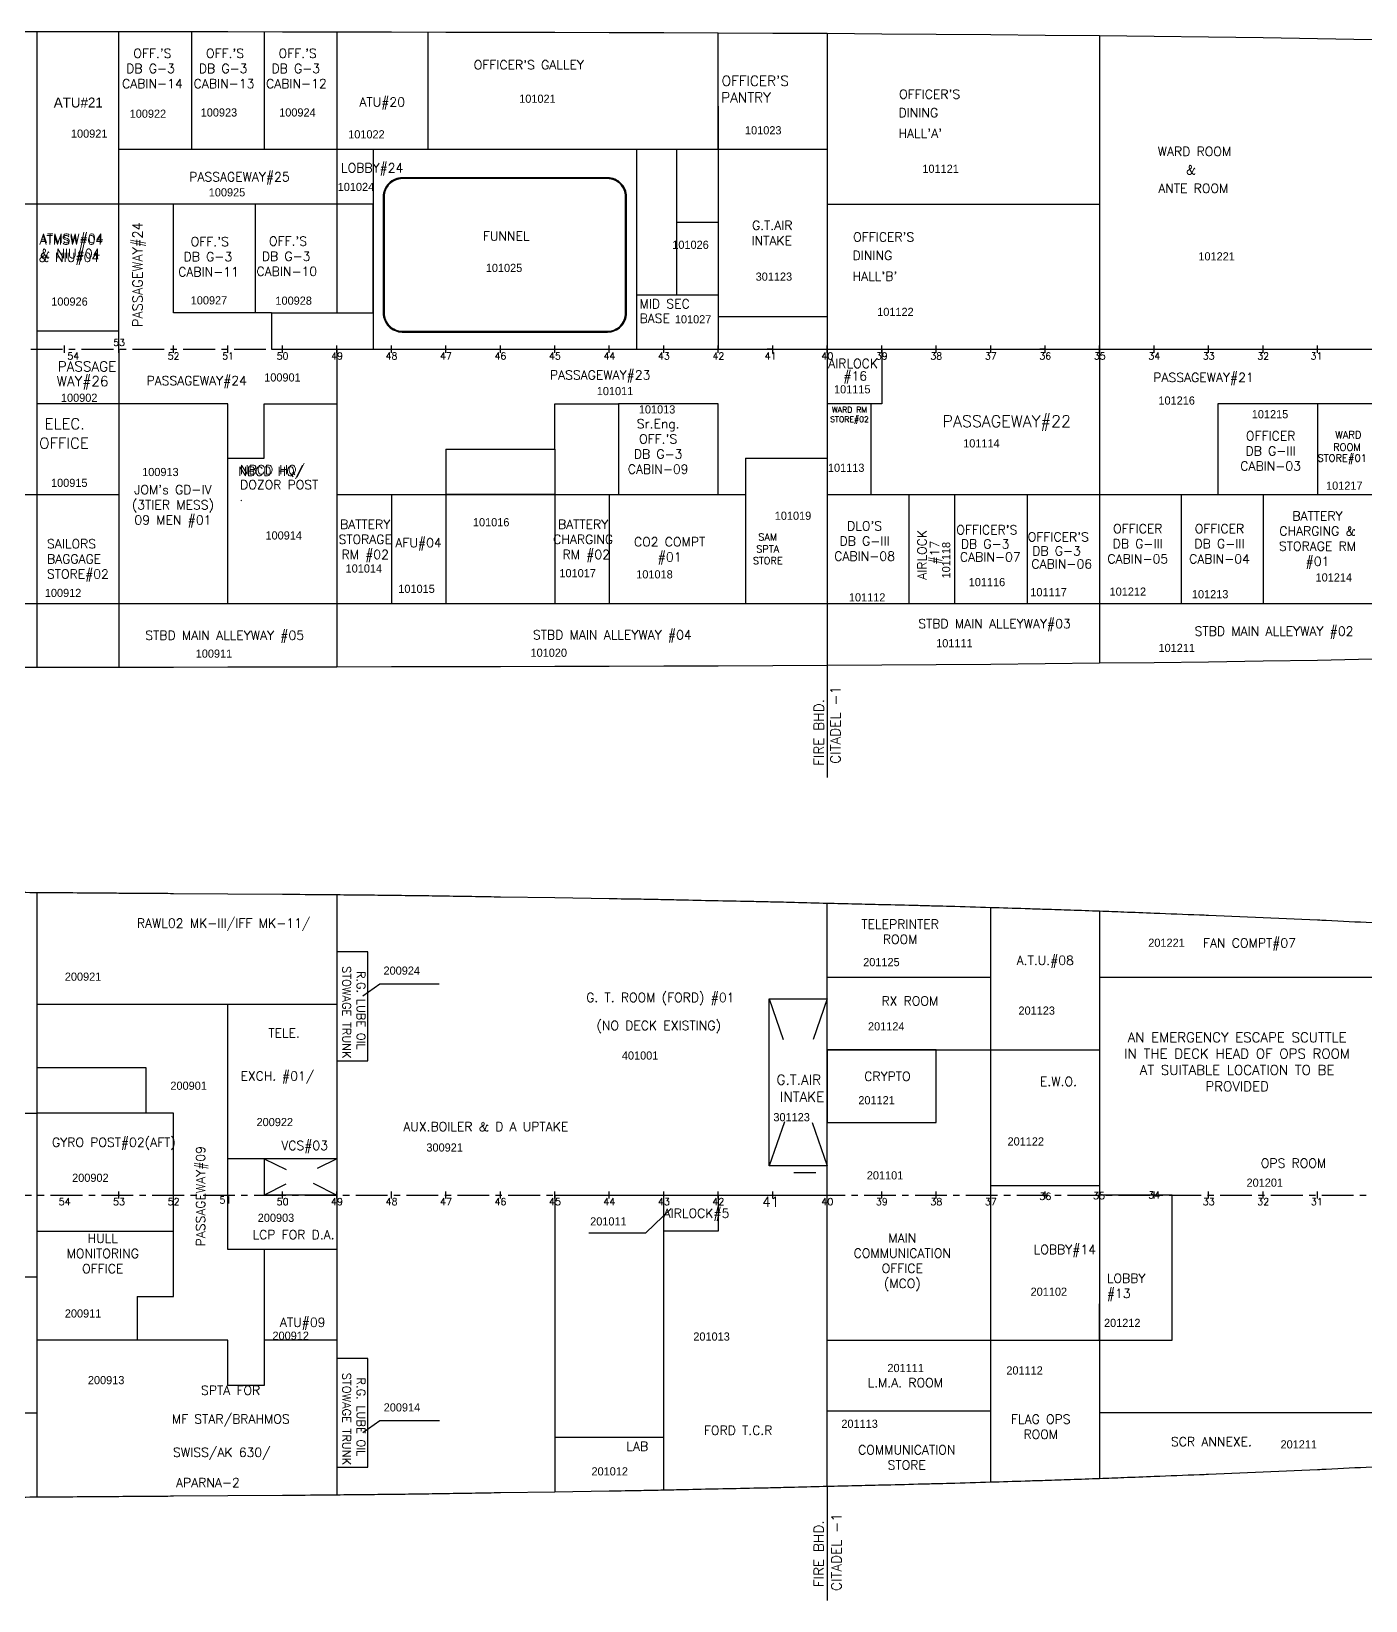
# Model space of a CAD drawing. Header units: millimetres. Extents: x 4499 to 177087, y -131598 to 56514.
# Drawn here: x 80140 to 116877, y -71594 to -28367 of the extents above; entities that cross this region are included whole.
import ezdxf
from ezdxf.enums import TextEntityAlignment as Align

# ---------------------------------------------------------------- set-up
doc = ezdxf.new("R2010")
doc.units = ezdxf.units.MM
doc.header["$LTSCALE"] = 700
doc.header["$MEASUREMENT"] = 0
doc.linetypes.add('ACAD_ISO03W100', pattern=[30, 12, -18])
doc.linetypes.add('CENTER', pattern=[2, 1.25, -0.25, 0.25, -0.25])
for name, color, linetype in [('00', 7, 'Continuous'), ('01', 7, 'Continuous'), ('1 DECK', 7, 'Continuous'), ('2 DECK', 7, 'Continuous'), ('COMPT.NOS', 4, 'Continuous'), ('COMPTNAME', 7, 'Continuous')]:
    doc.layers.add(name, color=color, linetype=linetype)
doc.styles.add('ROMANS', font='romans.shx', dxfattribs={"height": 150})
doc.styles.add('style1', font='romans.shx', dxfattribs={"height": 250})

msp = doc.modelspace()

# ---------------------------------------------------------------- linework, layer by layer
at = {"color": 18, "true_color": 0x000000}
for p, q in [((80302, -45880), (80302, -28367)), ((84552, -28378), (84552, -31624)), ((86553, -28378), (86553, -31624)), ((88553, -28378), (88553, -36124)), ((99053, -31624), (99053, -28406)), ((102053, -28420), (102053, -31624)), ((109554, -28483), (109554, -45765)), ((99053, -30424), (99053, -37124)), ((99053, -31624), (82551, -31623)), ((89553, -31624), (89553, -37124)), ((96803, -31624), (96803, -37124)), ((102053, -31624), (99053, -31624)), ((99053, -31624), (99053, -36324)), ((102053, -31624), (102053, -45827)), ((84052, -36124), (84052, -33124)), ((86303, -33124), (86303, -36124)), ((102053, -33124), (109554, -33124)), ((102053, -33124), (109554, -33124)), ((96803, -35624), (99053, -35624)), ((86753, -36124), (84052, -36124)), ((86753, -36124), (86753, -37124)), ((86753, -36124), (89553, -36124)), ((99053, -36224), (102053, -36224)), ((82552, -36624), (80302, -36624)), ((81052, -37224), (81052, -37024)), ((82552, -37224), (82552, -37024)), ((84052, -37224), (84052, -37024)), ((85552, -37224), (85552, -37024)), ((86753, -37124), (89553, -37124)), ((87053, -37224), (87053, -37024)), ((87053, -37224), (87053, -37024)), ((88553, -37224), (88553, -37024)), ((88553, -37224), (88553, -37024)), ((88553, -37124), (88553, -38374)), ((88553, -37124), (88553, -45870)), ((90053, -37224), (90053, -37024)), ((90053, -37224), (90053, -37024)), ((91553, -37224), (91553, -37024)), ((93053, -37224), (93053, -37024)), ((94553, -37224), (94553, -37024)), ((96053, -37224), (96053, -37024)), ((97553, -37224), (97553, -37024)), ((99053, -37224), (99053, -37024)), ((100553, -37224), (100553, -37024)), ((102053, -37224), (102053, -37024)), ((102053, -37124), (117054, -37124)), ((103553, -37224), (103553, -37024)), ((105053, -37224), (105053, -37024)), ((106554, -37224), (106554, -37024)), ((108054, -37224), (108054, -37024)), ((109554, -37224), (109554, -37024)), ((109554, -37124), (117054, -37124)), ((111054, -37224), (111054, -37024)), ((112554, -37224), (112554, -37024)), ((114054, -37224), (114054, -37024)), ((115554, -37224), (115554, -37024)), ((82553, -38624), (80302, -38624)), ((115554, -38624), (115554, -41124)), ((91553, -39874), (91553, -41124)), ((91553, -39874), (91553, -44124)), ((94553, -39874), (94553, -44124)), ((99803, -40124), (102053, -40124)), ((99803, -40124), (99803, -44124)), ((99803, -40124), (102053, -40124)), ((99803, -40124), (99803, -44124)), ((99803, -40124), (102053, -40124)), ((99803, -40124), (99803, -44124)), ((73552, -41124), (80302, -41124)), ((88553, -41124), (99803, -41124)), ((94553, -41124), (91553, -41124)), ((94493, -41124), (94171, -41124)), ((102053, -41124), (117054, -41124)), ((111804, -44124), (111804, -41124)), ((114054, -41124), (114054, -44124)), ((70552, -44124), (117054, -44124)), ((91553, -44124), (94553, -44124)), ((80302, -68747), (80302, -52094)), ((88553, -52156), (88553, -68686)), ((102053, -68452), (102053, -52390)), ((106554, -68334), (106554, -52508)), ((109554, -52606), (109554, -68236)), ((102053, -54421), (106554, -54421)), ((109554, -54421), (117054, -54421)), ((88553, -55171), (80302, -55171)), ((85552, -61921), (85552, -55171)), ((100453, -59621), (100453, -55021)), ((100453, -59621), (100453, -55021)), ((100453, -55021), (102053, -55021)), ((100453, -55021), (100842, -56138)), ((102053, -55021), (101665, -56136)), ((102053, -56421), (109554, -56421)), ((100875, -58409), (100453, -59621)), ((101636, -58422), (102053, -59621)), ((86553, -59421), (86553, -60421)), ((86553, -59421), (87157, -59723)), ((88553, -59421), (86553, -59421)), ((88553, -59421), (88006, -59694)), ((102053, -59621), (100453, -59621)), ((101136, -59799), (101736, -59799)), ((84052, -60521), (84052, -60321)), ((85552, -60521), (85552, -60321)), ((87144, -60125), (86553, -60421)), ((88553, -60421), (86553, -60421)), ((87053, -60521), (87053, -60321)), ((87901, -60095), (88553, -60421)), ((88553, -60521), (88553, -60321)), ((90053, -60521), (90053, -60321)), ((91553, -60521), (91553, -60321)), ((93053, -60521), (93053, -60321)), ((94553, -60521), (94553, -60321)), ((94553, -60421), (94553, -68603)), ((94553, -60421), (102053, -60421)), ((96053, -60521), (96053, -60321)), ((97553, -60521), (97553, -60321)), ((97553, -61421), (97553, -60421)), ((99053, -60521), (99053, -60321)), ((99053, -60421), (99053, -61421)), ((100553, -60521), (100553, -60321)), ((102053, -60521), (102053, -60321)), ((103553, -60521), (103553, -60321)), ((105053, -60521), (105053, -60321)), ((106554, -60521), (106554, -60321)), ((108054, -60521), (108054, -60321)), ((109554, -60521), (109554, -60321)), ((111054, -60521), (111054, -60321)), ((112554, -60521), (112554, -60321)), ((114054, -60521), (114054, -60321)), ((115554, -60521), (115554, -60321)), ((80302, -61421), (84052, -61421)), ((99053, -61421), (97553, -61421)), ((97553, -63304), (97553, -61421)), ((88553, -61921), (85552, -61921)), ((97553, -68554), (97553, -63304)), ((85552, -64421), (80302, -64421)), ((88553, -64421), (86553, -64421)), ((102053, -64421), (109554, -64421)), ((77802, -66421), (80302, -66421)), ((106554, -66378), (102053, -66378)), ((117054, -66421), (109554, -66421)), ((97553, -67104), (94553, -67104))]:
    msp.add_line(p, q, dxfattribs=at)
at = {"color": 18, "lineweight": -2, "true_color": 0x000000}
msp.add_line((91053, -28378), (91053, -31624), dxfattribs=at)
at = {"color": 18, "linetype": 'ByBlock', "lineweight": -2, "ltscale": 0.2, "true_color": 0x000000}
for p, q in [((97903, -31624), (97903, -35624)), ((97903, -33624), (99053, -33624))]:
    msp.add_line(p, q, dxfattribs=at)
at = {"color": 18, "linetype": 'ByBlock', "true_color": 0x000000}
msp.add_line((80302, -33124), (80302, -33124), dxfattribs=at)
at = {"color": 18, "linetype": 'Continuous', "true_color": 0x000000}
for p, q in [((89553, -37124), (117054, -37124)), ((82552, -60521), (82552, -60321))]:
    msp.add_line(p, q, dxfattribs=at)
at = {"color": 18, "linetype": 'ACAD_ISO03W100', "ltscale": 100, "true_color": 0x000000}
msp.add_line((80302, -41124), (82553, -41124), dxfattribs=at)
at = {"color": 18, "linetype": 'CENTER', "true_color": 0x000000}
msp.add_line((7870, -60421), (163784, -60421), dxfattribs=at)
at = {"color": 18, "true_color": 0x000000}
for points in [[(90353, -36649), (96003, -36649, 0.414214), (96528, -36124), (96528, -32924, 0.414214), (96003, -32399), (90353, -32399, 0.414214), (89828, -32924), (89828, -36124, 0.414214)], [(90353, -36624), (96003, -36624, 0.414214), (96503, -36124), (96503, -32924, 0.414214), (96003, -32424), (90353, -32424, 0.414214), (89853, -32924), (89853, -36124, 0.414214)]]:
    msp.add_lwpolyline(points, format="xyb", close=True, dxfattribs=at)
at = {"color": 18, "linetype": 'ByBlock', "lineweight": -2, "ltscale": 0.2, "true_color": 0x000000}
msp.add_lwpolyline([(88553, -33124), (88553, -36124), (89553, -36124), (89553, -33124), (88553, -33124)], dxfattribs=at)
at = {"color": 18, "linetype": 'CENTER', "true_color": 0x000000}
msp.add_lwpolyline([(7322, -37124), (117054, -37124), (167714, -37124)], dxfattribs=at)
at = {"color": 18, "true_color": 0x000000}
for points in [[(85552, -44124), (85552, -38624), (82553, -38624)], [(85552, -40124), (86553, -40124), (86553, -38624), (88553, -38624)], [(94553, -39874), (94553, -38624), (96303, -38624)], [(99053, -41124), (99053, -38624), (96303, -38624), (96303, -41124)], [(117054, -38624), (112804, -38624), (112804, -41124)], [(83052, -63221), (84052, -63221), (84052, -58171), (80302, -58171)]]:
    msp.add_lwpolyline(points, dxfattribs=at)
at = {"color": 18, "ltscale": 0.1, "true_color": 0x000000}
for points in [[(88553, -56721), (89403, -56721), (89403, -53721), (88553, -53721)], [(88553, -67921), (89403, -67921), (89403, -64921), (88553, -64921)]]:
    msp.add_lwpolyline(points, close=True, dxfattribs=at)
at = {"color": 18, "true_color": 0x000000}
msp.add_lwpolyline([(102053, -58421), (105053, -58421), (105053, -56421), (102053, -56421)], close=True, dxfattribs=at)
at = {"color": 18, "linetype": 'ByBlock', "true_color": 0x000000}
msp.add_lwpolyline([(86553, -64421), (86553, -65671), (85552, -65671), (85552, -64421)], dxfattribs=at)
at = {"layer": '00', "color": 18, "true_color": 0x000000}
for p, q in [((80302, -33124), (80302, -33124)), ((89553, -33124), (88553, -33124)), ((100553, -37124), (100403, -37124))]:
    msp.add_line(p, q, dxfattribs=at)
for points in [[(88553, -33124), (73552, -33124), (62551, -33124)], [(109554, -60171), (106554, -60171)], [(109554, -64421), (111554, -64421), (111554, -60421), (109554, -60421)]]:
    msp.add_lwpolyline(points, dxfattribs=at)
at = {"layer": '01', "color": 18, "linetype": 'ByBlock', "true_color": 0x000000}
for p, q in [((82555, -45879), (82550, -28369)), ((99053, -31624), (99053, -30374)), ((108054, -37124), (107904, -37124)), ((103253, -38624), (103253, -41124)), ((91553, -39874), (94553, -39874)), ((90053, -41124), (90053, -44124)), ((91553, -41124), (94553, -41124)), ((96053, -41124), (96053, -44124)), ((104303, -41124), (104297, -44124)), ((105553, -41124), (105553, -44124)), ((105553, -41124), (105553, -44124)), ((107554, -41124), (107554, -44124)), ((109554, -41124), (111554, -41124)), ((79052, -44124), (80302, -44124)), ((92634, -44124), (93472, -44124)), ((102053, -45827), (102053, -48916)), ((73552, -58171), (80302, -58171)), ((86553, -59421), (85552, -59421)), ((86553, -61921), (86553, -64421)), ((86553, -61921), (86553, -64421)), ((73552, -62671), (80302, -62671)), ((83052, -63221), (83052, -64421)), ((109554, -64421), (109554, -63421)), ((102053, -68452), (102053, -71594))]:
    msp.add_line(p, q, dxfattribs=at)
for points in [[(103553, -37124), (103553, -38624), (102053, -38624)], [(83302, -58171), (83302, -56921), (80302, -56921)]]:
    msp.add_lwpolyline(points, dxfattribs=at)
at = {"layer": '1 DECK', "color": 18, "true_color": 0x000000}
for points in [[(79552, -28367, 0), (81052, -28367, 0), (82552, -28369, 0), (84052, -28370, 0), (85552, -28372, 0), (87053, -28375, 0), (88553, -28378, 0), (90053, -28381, 0), (91553, -28385, 0), (93053, -28389, 0), (94553, -28393, 0), (96053, -28396, 0), (97553, -28401, 0), (99053, -28406, 0), (100553, -28413, 0), (102053, -28420, 0), (103553, -28430, 0), (105053, -28440, 0), (106554, -28453, 0), (108054, -28468, 0), (109554, -28483, 0), (111054, -28499, 0), (112554, -28516, 0), (114054, -28538, 0), (115554, -28564, 0), (117054, -28595, 0)], [(79552, -45881, 0), (81052, -45880, 0), (82552, -45879, 0), (84052, -45878, 0), (85552, -45875, 0), (87053, -45872, 0), (88553, -45870, 0), (90053, -45866, 0), (91553, -45863, 0), (93053, -45859, 0), (94553, -45855, 0), (96053, -45851, 0), (97553, -45846, 0), (99053, -45841, 0), (100553, -45835, 0), (102053, -45827, 0), (103553, -45818, 0), (105053, -45807, 0), (106554, -45795, 0), (108054, -45780, 0), (109554, -45765, 0), (111054, -45749, 0), (112554, -45731, 0), (114054, -45710, 0), (115554, -45684, 0), (117054, -45652, 0)]]:
    msp.add_polyline3d(points, dxfattribs=at)
at = {"layer": '2 DECK', "color": 18, "true_color": 0x000000}
for points in [[(118070, -52979, 0.000285), (117054, -52926, 0.00038), (115794, -52861, 0.001996), (115554, -52850), (114054, -52786), (112554, -52722, 0.000832), (112304, -52711, 0.000166), (111054, -52663, 0.000166), (110220, -52631, 0.000208), (109554, -52606, 0.000624), (108754, -52577, 0.000713), (108054, -52554, 0.000285), (107501, -52536, 0.000166), (106554, -52508, 0.000167), (105428, -52474, 0.0005), (105053, -52464, 0.0005), (104553, -52450, 0.00025), (103553, -52426, 0.000162), (102825, -52408, -0.000153), (102053, -52390, -0.000648), (101153, -52366, 0.000972), (100553, -52352, 0.000895), (100031, -52340, -0.000478), (99053, -52321, -0.000445), (98114, -52300, 0.000745), (97553, -52288, 0.0007), (96928, -52276, 0.0005), (96053, -52262), (94553, -52239), (93053, -52216, -0.000615), (92366, -52204, 0.00052), (91553, -52191, 0.000595), (90803, -52180, 0.000595), (90053, -52171, 0.000238), (89303, -52163, 0.000238), (88553, -52156, 0.000095), (87386, -52145, 0.000333), (87053, -52143), (85552, -52132), (84052, -52121, 0.000285), (83431, -52116, -0.000201), (82552, -52111, -0.000136), (81971, -52106, 0.000086), (81052, -52100, 0.000133), (80427, -52095, 0.000095), (79552, -52090, 0.000571)], [(118070, -67863, -0.000285), (117054, -67916, -0.00038), (115794, -67981, -0.001996), (115554, -67992), (114054, -68056), (112554, -68120, -0.000832), (112304, -68131, -0.000166), (111054, -68179, -0.000166), (110220, -68211, -0.000208), (109554, -68236, -0.000624), (108754, -68265, -0.000713), (108054, -68288, -0.000285), (107501, -68306, -0.000166), (106554, -68334, -0.000167), (105428, -68368, -0.0005), (105053, -68378, -0.0005), (104553, -68391, -0.00025), (103553, -68416, -0.000162), (102825, -68434, 0.000153), (102053, -68452, 0.000648), (101153, -68475, -0.000972), (100553, -68490, -0.000895), (100031, -68501, 0.000478), (99053, -68521, 0.000445), (98114, -68542, -0.000745), (97553, -68554, -0.0007), (96928, -68566, -0.0005), (96053, -68580), (94553, -68603), (93053, -68626, 0.000615), (92366, -68638, -0.00052), (91553, -68651, -0.000595), (90803, -68662, -0.000595), (90053, -68671, -0.000238), (89303, -68679, -0.000238), (88553, -68686, -0.000095), (87386, -68697, -0.000333), (87053, -68699), (85552, -68710), (84052, -68721, -0.000285), (83431, -68726, 0.000201), (82552, -68731, 0.000136), (81971, -68736, -0.000086), (81052, -68742, -0.000133), (80427, -68747, -0.000095), (79552, -68752, -0.000571)]]:
    msp.add_lwpolyline(points, format="xyb", dxfattribs=at)
at = {"layer": 'COMPT.NOS', "color": 18, "linetype": 'ByBlock', "true_color": 0x000000}
for p, q in [((89732, -54609), (89264, -54943)), ((91369, -54609), (89732, -54609)), ((97057, -61460), (97758, -60793)), ((95487, -61460), (97057, -61460)), ((89737, -66641), (89270, -66975)), ((91374, -66641), (89737, -66641))]:
    msp.add_line(p, q, dxfattribs=at)

# ---------------------------------------------------------------- texts
at = {"color": 18, "true_color": 0x000000, "style": 'ROMANS'}
for s, height, p in [('53', 189, (82555, -36937)), ('54', 189, (81292, -37311)), ('52', 189, (84055, -37311)), ('51', 189, (85556, -37311)), ('50', 189, (87056, -37311)), ('49', 189, (88556, -37311)), ('48', 189, (90056, -37311)), ('47', 189, (91556, -37311)), ('46', 189, (93056, -37311)), ('45', 189, (94556, -37311)), ('44', 189, (96056, -37311)), ('43', 189, (97556, -37311)), ('42', 189, (99056, -37311)), ('41', 189, (100495, -37311)), ('40', 189, (102056, -37311)), ('39', 189, (103556, -37311)), ('38', 189, (105056, -37311)), ('37', 189, (106557, -37311)), ('36', 189, (108057, -37311)), ('35', 189, (109557, -37309)), ('34', 189, (111057, -37311)), ('33', 189, (112557, -37311)), ('32', 189, (114057, -37311)), ('31', 189, (115525, -37311)), ('54', 192.5, (81055, -60608)), ('53', 192.5, (82555, -60608)), ('52', 192.5, (84055, -60608)), ('51', 192.5, (85484, -60563)), ('50', 192.5, (87056, -60608)), ('49', 192.5, (88556, -60608)), ('48', 192.5, (90056, -60608)), ('47', 192.5, (91556, -60608)), ('46', 192.5, (93056, -60608)), ('45', 192.5, (94556, -60608)), ('44', 192.5, (96056, -60608)), ('43', 192.5, (97556, -60608)), ('42', 192.5, (99056, -60608)), ('41', 270, (100499, -60608)), ('40', 192.5, (102056, -60608)), ('39', 192.5, (103556, -60608)), ('38', 192.5, (105056, -60608)), ('37', 192.5, (106557, -60608)), ('36', 192.5, (108057, -60460)), ('34', 192.5, (111056, -60425)), ('33', 192.5, (112557, -60608)), ('32', 192.5, (114057, -60608)), ('31', 192.5, (115534, -60608))]:
    msp.add_text(s, height=height, dxfattribs=at).set_placement(p, align=Align.MIDDLE)
for s, p in [('CITADEL -1', (102416, -46397)), ('FIRE BHD.', (101959, -46760)), ('FIRE BHD.', (101955, -69385)), ('CITADEL -1', (102444, -69184))]:
    msp.add_text(s, height=275, rotation=90, dxfattribs=at).set_placement(p, align=Align.RIGHT)
msp.add_text('35', height=192.5, dxfattribs=at).set_placement((109536, -60538), align=Align.CENTER)
at = {"color": 18, "true_color": 0x000000, "insert": (113339, -56753), "char_height": 400.019, "width": 6835.82, "attachment_point": 5, "style": 'ROMANS'}
msp.add_mtext('{\\H0.675x;AN EMERGENCY ESCAPE SCUTTLE IN THE DECK HEAD OF OPS ROOM AT SUITABLE LOCATION TO BE PROVIDED}', dxfattribs=at)
at = {"layer": 'COMPT.NOS', "color": 18, "linetype": 'ByBlock', "true_color": 0x000000, "char_height": 225, "width": 1831.54, "attachment_point": 1}
for s, insert in [('101021', (93572, -30110)), ('100922', (82847, -30522)), ('100923', (84802, -30488)), ('100924', (86963, -30488)), ('100921', (81230, -31071)), ('101022', (88863, -31090)), ('101023', (99789, -30979)), ('101121', (104673, -32039)), ('100925', (85024, -32688)), ('101024', (88574, -32539)), ('101026', (97787, -34133)), ('101221', (112272, -34451)), ('101025', (92652, -34770)), ('301123', (100082, -35010)), ('100926', (80687, -35697)), ('100927', (84528, -35663)), ('100928', (86860, -35672)), ('101027', (97858, -36185)), ('101122', (103429, -35981)), ('100901', (86551, -37787)), ('100902', (80954, -38347)), ('101011', (95708, -38163)), ('101115', (102240, -38114)), ('101216', (111173, -38423)), ('101013', (96866, -38668)), ('101215', (113743, -38800)), ('101114', (105796, -39603)), ('100913', (83190, -40392)), ('101113', (102073, -40275)), ('100915', (80681, -40691)), ('101217', (115788, -40768)), ('101016', (92298, -41776)), ('101019', (100609, -41597)), ('100914', (86586, -42140)), ('101014', (88792, -43050)), ('101017', (94679, -43179)), ('101018', (96795, -43211)), ('101015', (90243, -43610)), ('101116', (105949, -43425)), ('101214', (115500, -43296)), ('100912', (80510, -43723)), ('101112', (102650, -43846)), ('101117', (107645, -43703)), ('101212', (109828, -43687)), ('101213', (112094, -43758)), ('101020', (93884, -45371)), ('101111', (105053, -45109)), ('101211', (111174, -45238)), ('100911', (84665, -45395)), ('201221', (110893, -53359)), ('201125', (103043, -53893)), ('200921', (81061, -54294)), ('200924', (89836, -54127)), ('201123', (107319, -55228)), ('201124', (103176, -55662)), ('401001', (96399, -56466)), ('200901', (83968, -57298)), ('201121', (102909, -57698)), ('200922', (86340, -58299)), ('301123', (100571, -58165)), ('300921', (91017, -59000)), ('201122', (107018, -58833)), ('200902', (81262, -59834)), ('201101', (103143, -59767)), ('201201', (113599, -59968)), ('200903', (86373, -60936)), ('201011', (95526, -61036)), ('201102', (107653, -62972)), ('200911', (81061, -63572)), ('201212', (109674, -63831)), ('200912', (86778, -64185)), ('201013', (98366, -64207)), ('201111', (103711, -65074)), ('201112', (106985, -65141)), ('200913', (81696, -65408)), ('200914', (89841, -66159)), ('201113', (102442, -66610)), ('201211', (114535, -67177)), ('201012', (95562, -67921))]:
    msp.add_mtext(s, dxfattribs=dict(at, insert=insert))
at = {"layer": 'COMPT.NOS', "color": 18, "linetype": 'ByBlock', "true_color": 0x000000, "insert": (105215, -43436), "char_height": 225, "width": 1831.54, "attachment_point": 1, "rotation": 90}
msp.add_mtext('101118', dxfattribs=at)
at = {"layer": 'COMPTNAME', "color": 18, "linetype": 'ByBlock', "true_color": 0x000000}
for s, height, style, p in [("OFF.'S", 250, 'style1', (82947, -29097)), ("OFF.'S", 250, 'style1', (84947, -29097)), ("OFF.'S", 250, 'style1', (86947, -29099)), ('DB G-3', 250, 'style1', (82751, -29514)), ('DB G-3', 250, 'style1', (84751, -29514)), ('DB G-3', 250, 'style1', (86751, -29515)), ("OFFICER'S GALLEY", 250.01, 'style1', (92321, -29412)), ('CABIN-14', 250, 'style1', (82637, -29931)), ('CABIN-13', 250, 'style1', (84608, -29931)), ('CABIN-12', 250, 'style1', (86602, -29932)), ("OFFICER'S ", 275, 'ROMANS', (99147, -29867)), ('PANTRY', 275, 'ROMANS', (99134, -30325)), ("OFFICER'S ", 250, 'style1', (104032, -30223)), ('DINING ', 250, 'style1', (104015, -30730)), ("HALL'A'", 250, 'style1', (104015, -31303)), ('WARD ROOM ', 250, 'style1', (111152, -31799)), ('    & ', 250, 'style1', (111185, -32306)), ('ANTE ROOM', 250, 'style1', (111169, -32813)), ('ATMSW#04 ', 250, 'ROMANS', (80366, -34241)), ("OFF.'S", 250, 'style1', (84527, -34282)), ("OFF.'S", 250, 'style1', (86682, -34271)), ("OFFICER'S ", 250, 'style1', (102767, -34157)), ('& NIU#04', 250, 'ROMANS', (80343, -34714)), ('DB G-3', 250, 'style1', (84331, -34698)), ('DB G-3', 250, 'style1', (86486, -34687)), ('DINING ', 250, 'style1', (102751, -34664)), ('CABIN-11', 250, 'style1', (84182, -35115)), ('CABIN-10', 250, 'style1', (86337, -35104)), ("HALL'B'", 250, 'style1', (102751, -35237)), ('MID SEC ', 250, 'style1', (96885, -35998)), ('BASE', 250, 'style1', (96885, -36398)), ('AIRLOCK', 250, 'style1', (102079, -37640)), ('#16', 250, 'style1', (102499, -37986)), ('ELEC. ', 300, 'ROMANS', (80506, -39328)), ('OFFICE', 300, 'ROMANS', (80356, -39861)), ('ROOM', 200, 'style1', (115983, -39920)), ('WARD', 200, 'style1', (116043, -39580)), ('STORE#01', 200, 'style1', (115551, -40220)), ('NBCD HQ/ ', 250, 'style1', (85839, -40611)), ("OFFICER'S", 250, 'style1', (105607, -42223)), ('DB G-3 ', 250, 'style1', (105731, -42610)), ("OFFICER'S", 250, 'style1', (107575, -42417)), ('CABIN-07', 250, 'style1', (105707, -42970)), ('DB G-3 ', 250, 'style1', (107698, -42803)), ('CABIN-06', 250, 'style1', (107675, -43163)), ('FAN COMPT#07', 250.01, 'style1', (112399, -53602)), ('AIRLOCK#5', 250, 'style1', (97548, -61048)), ('SCR ANNEXE.', 250.01, 'style1', (111518, -67339))]:
    msp.add_text(s, height=height, dxfattribs=dict(at, style=style)).set_placement(p)
at = {"layer": 'COMPTNAME', "color": 18, "true_color": 0x000000}
for s, height, style, p in [('PASSAGEWAY#25', 250.01, 'style1', (87251, -32498)), ('G.T.AIR', 250, 'style1', (101098, -33835)), ('FUNNEL', 250, 'style1', (93857, -34130)), ('INTAKE', 250, 'style1', (101083, -34260)), ('PASSAGE', 275, 'ROMANS', (82478, -37735)), ('WAY#26', 275, 'ROMANS', (82263, -38141)), ('PASSAGEWAY#24', 250.01, 'style1', (86074, -38112)), ('PASSAGEWAY#23', 250.01, 'style1', (97183, -37956)), ('PASSAGEWAY#21', 250.01, 'style1', (113796, -38025)), ('PASSAGEWAY#22', 320.02, 'ROMANS', (108765, -39265)), ('STBD MAIN ALLEYWAY#03', 250.01, 'style1', (108759, -44807)), ('STBD MAIN ALLEYWAY #05', 250.01, 'style1', (87648, -45128)), ('STBD MAIN ALLEYWAY #04', 250.01, 'style1', (98322, -45116)), ('STBD MAIN ALLEYWAY #02', 250.01, 'style1', (116542, -45015)), ('RAWL02 MK-III/IFF MK-11/', 250.01, 'style1', (87823, -53057)), ('A.T.U.#08', 250, 'style1', (108844, -54083)), ('G. T. ROOM (FORD) #01', 250.01, 'style1', (99499, -55105)), ('RX ROOM', 250, 'style1', (105111, -55199)), ('(NO DECK EXISTING)', 250.01, 'style1', (99127, -55876)), ('TELE.', 250, 'style1', (87531, -56085)), ('EXCH.', 250, 'style1', (86883, -57267)), ('#01/', 250, 'style1', (87931, -57267)), ('CRYPTO', 250, 'style1', (104348, -57278)), ('G.T.AIR', 275, 'ROMANS', (101884, -57384)), ('E.W.O.', 250, 'style1', (108929, -57419)), ('INTAKE', 275, 'ROMANS', (101975, -57854)), ('AUX.BOILER & D A UPTAKE', 250.01, 'style1', (94923, -58661)), ('VCS#03', 250, 'style1', (88307, -59182)), ('OPS ROOM', 250, 'style1', (115792, -59668)), ('LCP FOR D.A.', 250.01, 'style1', (88489, -61638)), ('LOBBY#14', 250, 'style1', (109453, -62048)), ('ATU#09', 250, 'style1', (88237, -64052)), ('SPTA FOR', 250, 'style1', (86440, -65926)), ('MF STAR/BRAHMOS', 250.01, 'style1', (87253, -66718)), ('SWISS/AK 630/', 250.01, 'style1', (86730, -67635)), ('LAB', 250, 'style1', (97123, -67467)), ('APARNA-2', 250, 'style1', (85879, -68468))]:
    msp.add_text(s, height=height, dxfattribs=dict(at, style=style)).set_placement(p, align=Align.RIGHT)
at = {"layer": 'COMPTNAME', "color": 18, "true_color": 0x000000, "style": 'ROMANS', "width": 0.95}
msp.add_text('PASSAGEWAY#24', height=275.01, rotation=90, dxfattribs=at).set_placement((83201, -33626), align=Align.RIGHT)
at = {"layer": 'COMPTNAME', "color": 18, "linetype": 'ByBlock', "true_color": 0x000000, "style": 'style1'}
for s, p in [('AIRLOCK', (104790, -43474)), ('#17', (105136, -43054))]:
    msp.add_text(s, height=250, rotation=90, dxfattribs=at).set_placement(p)
at = {"layer": 'COMPTNAME', "color": 18, "linetype": 'ByBlock', "lineweight": -2, "ltscale": 0.2, "true_color": 0x000000, "style": 'style1'}
for s, p in [('STOWAGE TRUNK', (88705, -56661)), ('R.G. LUBE OIL', (89103, -56417)), ('STOWAGE TRUNK', (88705, -67862)), ('R.G. LUBE OIL', (89103, -67618))]:
    msp.add_text(s, height=230.01, rotation=270, dxfattribs=at).set_placement(p, align=Align.RIGHT)
at = {"layer": 'COMPTNAME', "color": 18, "true_color": 0x000000, "style": 'style1'}
msp.add_text('FORD T.C.R', height=250, dxfattribs=at).set_placement((99601, -66903), align=Align.MIDDLE)
at = {"layer": 'COMPTNAME', "color": 18, "true_color": 0x000000, "attachment_point": 1}
for s, insert, char_height, width in [('\\pt1925;ATU#21', (80757, -30189), 275.01, 1868.05), ('{\\Fromans.shx|c0;GYRO POST#02(AFT)}', (80709, -58844), 250.01, 3247.78)]:
    msp.add_mtext(s, dxfattribs=dict(at, insert=insert, char_height=char_height, width=width))
at = {"layer": 'COMPTNAME', "color": 18, "true_color": 0x000000}
for s, insert, char_height, width, attachment_point, style in [('\\pt1925;ATU#20', (89173, -30189), 250.01, 1868.05, 1, 'style1'), ('\\pt1925;LOBBY#24', (88667, -32001), 250.01, 1868.05, 1, 'style1'), ('{\\H0.9091x;ATMSW#04 & NIU#04}', (80378, -33944), 275.01, 2029.94, 1, 'ROMANS'), ('{\\H0.625x;WARD RM STORE#02}', (102667, -38947), 250.01, 1880.09, 5, 'style1'), ("Sr.Eng.\\POFF.'S\\PDB G-3\\PCABIN-09", (97398, -39801), 250, 3015.9, 5, 'style1'), ('\\pt1925;OFFICER\\P\\ptz;DB G-III\\PCABIN-03', (114262, -39924), 250.01, 2336.59, 5, 'style1'), ('{\\H0.9091x;NBCD HQ/ DOZOR POST}\\P{\\H0.5455x;\\C256;.}', (85887, -40313), 275.01, 2625.61, 1, 'ROMANS'), ("JOM's GD-IV\\P(3TIER MESS)\\P09{\\Fromans.shx|c1; MEN} #01", (84037, -41450), 250.01, 3391.83, 5, 'style1'), ('BATTERY  STORAGE RM #02', (89331, -42402), 250.01, 1482.45, 5, 'style1'), ('BATTERY CHARGING  RM #02', (95332, -42402), 250.01, 1628.5, 5, 'style1'), ("DLO'S\\PDB G-III \\PCABIN-08", (103082, -42406), 250, 3015.9, 5, 'style1'), ('BATTERY CHARGING & STORAGE RM #01', (115552, -42382), 250.01, 3103.77, 5, 'style1'), ('SAILORS BAGGAGE STORE#02', (80570, -42357), 250.01, 2919.23, 1, 'style1'), ('CO2 COMPT\\P#01', (97714, -42677), 250, 3047.48, 5, 'style1'), ('{\\H0.7813x;SAM SPTA STORE}', (100415, -42624), 250.01, 1262.82, 5, 'style1'), ('\\pt1925;OFFICER\\P\\ptz;DB G-III\\PCABIN-05', (110604, -42481), 250.01, 2336.59, 5, 'style1'), ('\\pt1925;OFFICER\\P\\ptz;DB G-III\\PCABIN-04', (112854, -42481), 250.01, 2336.59, 5, 'style1'), ('TELEPRINTER\\PROOM', (104062, -53168), 250.01, 4000.19, 5, 'style1'), ('{\\Fromans.shx|c0;GYRO POST#02(AFT)}', (80709, -58844), 250.01, 3247.78, 1, 'style1'), ('HULL\\PMONITORING\\POFFICE', (82105, -62032), 250, 3943.78, 5, 'ROMANS'), ('HULL\\PMONITORING\\POFFICE', (82105, -62032), 250, 3943.78, 5, 'style1'), ('MAIN COMMUNICATION OFFICE\\P(MCO)', (104120, -62274), 250.01, 3900.19, 5, 'style1'), ('LOBBY\\P#13', (109753, -62591), 250, 1617.62, 1, 'style1'), ('L.M.A. ROOM', (104201, -65591), 250.01, 8894.66, 5, 'style1'), ('FLAG OPS ROOM', (107933, -66805), 250.01, 2444.56, 5, 'style1'), ('COMMUNICATION\\PSTORE', (104242, -67650), 250.01, 8005.2, 5, 'style1')]:
    msp.add_mtext(s, dxfattribs=dict(at, insert=insert, char_height=char_height, width=width, attachment_point=attachment_point, style=style))
at = {"layer": 'COMPTNAME', "color": 18, "linetype": 'Continuous', "true_color": 0x000000, "insert": (90800, -42496), "char_height": 250, "width": 1455.84, "attachment_point": 5, "style": 'style1'}
msp.add_mtext('AFU#04', dxfattribs=at)
at = {"layer": 'COMPTNAME', "color": 18, "true_color": 0x000000, "insert": (84673, -61838), "char_height": 250.01, "width": 2032.99, "attachment_point": 1, "rotation": 90, "style": 'style1'}
msp.add_mtext('{\\Fromans.shx|c0;PASSAGEWAY#09}', dxfattribs=at)

doc.saveas('drawing.dxf')
